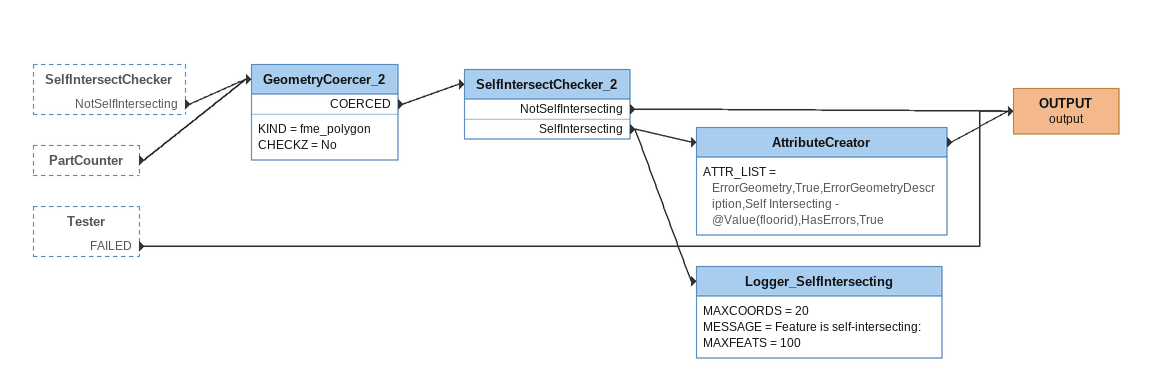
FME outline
SelfIntersectChecker [outside]
    NotSelfIntersecting -> GeometryCoercer_2
PartCounter [outside]
    -> GeometryCoercer_2
Tester [outside]
    FAILED -> OUTPUT (output)
GeometryCoercer_2
    KIND = fme_polygon
    CHECKZ = No
    COERCED -> SelfIntersectChecker_2
SelfIntersectChecker_2
    NotSelfIntersecting -> OUTPUT (output)
    SelfIntersecting -> Logger_SelfIntersecting
    SelfIntersecting -> AttributeCreator
AttributeCreator
    ATTR_LIST = ErrorGeometry,True,ErrorGeometryDescription,Self Intersecting - @Value(floorid),HasErrors,True
    -> OUTPUT (output)
OUTPUT (output)
Logger_SelfIntersecting
    MAXCOORDS = 20
    MESSAGE = Feature is self-intersecting:
    MAXFEATS = 100
